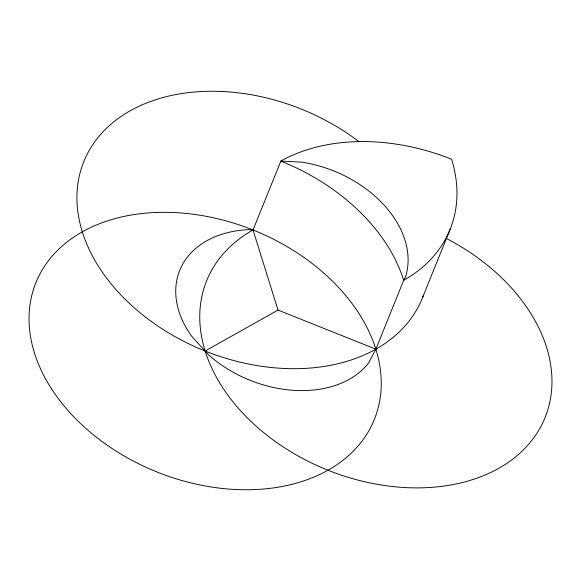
<?xml version="1.0" encoding="UTF-8"?>
<svg xmlns="http://www.w3.org/2000/svg" width="581" height="581" viewBox="0 0 581 581"><rect width="100%" height="100%" fill="white"/><g stroke="black" fill="none" stroke-linecap="round" stroke-linejoin="round"><path stroke-width="0.87" d="M375.856 349.166L278.008 310.058L253.025 229.974L247.375 229.691A105.989 75.595 22 0 0 191.686 336.246L208.826 355.071A105.989 75.595 22 0 0 368.659 362.929L375.856 349.166L403.686 280.289A182.514 130.18 22 0 0 451.56 159.23A182.514 130.18 22 0 0 280.848 161.097L253.025 229.974A182.514 130.18 22 0 0 266.425 434.813A182.514 130.18 22 0 0 526.72 446.419A182.514 130.18 22 0 0 446.651 238.609M422.503 297.712L450.326 228.834M205.144 351.026L278.008 310.058M423.447 295.213A182.514 130.18 22 0 1 186.908 342.899A182.514 130.18 22 0 1 99.743 135.453A182.514 130.18 22 0 1 358.876 141.546M405.654 276.52L403.686 280.289A182.514 130.18 22 0 0 280.848 161.097L301.503 162.114A105.989 75.595 22 0 1 405.654 276.52M51.448 388.733A182.514 130.18 22 0 0 356.458 447.791A182.514 130.18 22 0 0 207.526 216.568A182.514 130.18 22 0 0 51.448 388.733"/></g></svg>
